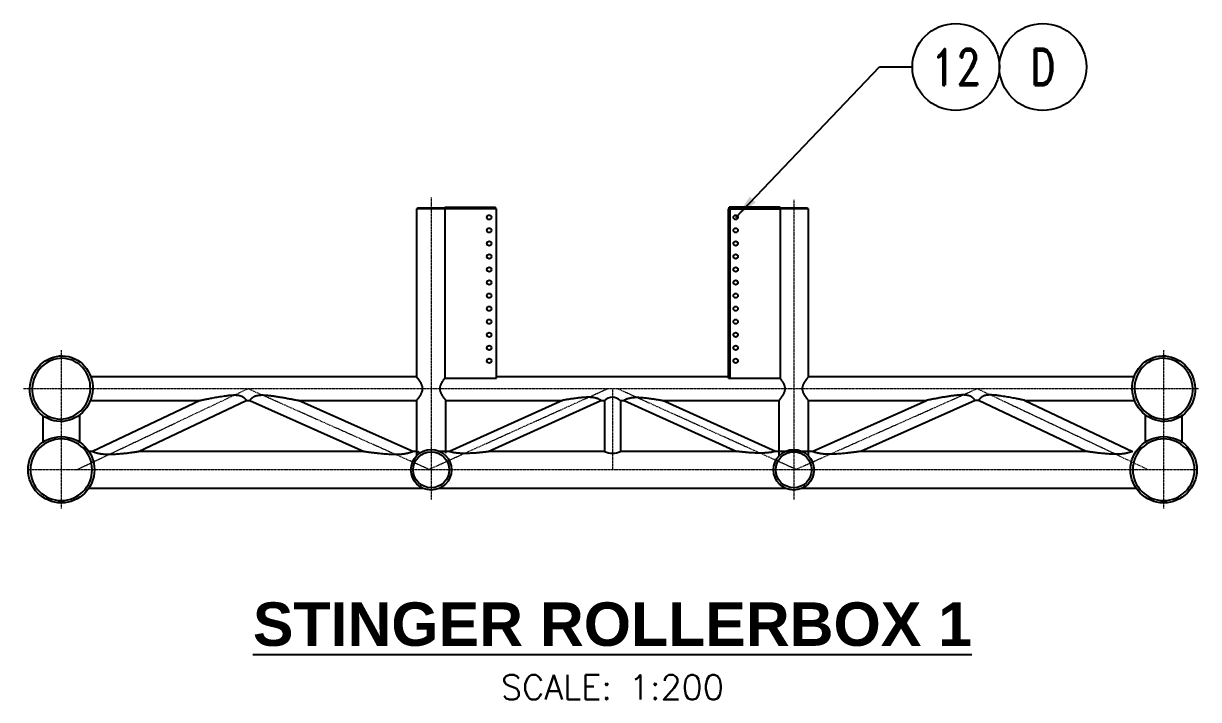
# Model space of a CAD drawing. Header units: millimetres. Extents: x 1177 to 110351, y -48371 to 8578.
# Drawn here: x 1177 to 17384, y -3170 to 6158 of the extents above; entities that cross this region are included whole.
import ezdxf
from ezdxf.enums import TextEntityAlignment as Align

# ---------------------------------------------------------------- set-up
doc = ezdxf.new("R2010")
doc.units = ezdxf.units.MM
doc.linetypes.add('CENTER', pattern=[50.8, 31.75, -6.35, 6.35, -6.35])
doc.linetypes.add('HIDDEN', pattern=[9.525, 6.35, -3.175])
doc.layers.add('CENTRELINES', color=1, linetype='CENTER', lineweight=5)
for name, color, linetype in [('DIM', 1, 'Continuous'), ('PH-20C6', 7, 'HIDDEN'), ('PH-60E', 7, 'Continuous'), ('PV-29F3', 7, 'Continuous'), ('PV-60E', 7, 'Continuous'), ('TEXT25', 3, 'Continuous')]:
    doc.layers.add(name, color=color, linetype=linetype)
doc.styles.add('ARIALBOLD', font='arialbd.ttf')
doc.styles.add('ROMAND', font='romand.shx', dxfattribs={"width": 0.8})
doc.styles.add('ROMANS', font='simplex.shx', dxfattribs={"width": 0.8})
doc.dimstyles.new('200', dxfattribs={"dimscale": 200, "dimtxt": 1.7, "dimasz": 1.7, "dimexe": 1, "dimexo": 1, "dimgap": 1, "dimtad": 3, "dimdec": 0, "dimdsep": 46, "dimtxsty": 'ROMANS', "dimcen": 2.5, "dimclrd": 1, "dimclre": 1, "dimclrt": 2, "dimadec": 0, "dimazin": 0, "dimtfac": 1, "dimtdec": 0, "dimtmove": 0, "dimatfit": 3, "dimfxl": 2, "dimtolj": 1, "dimtzin": 0, "dimarcsym": 0})

# ---------------------------------------------------------------- blocks, each defined once
blk = doc.blocks.new('A3 - TAGG')
at = {"layer": 'TEXT25'}
blk.add_circle((0, 0), 3, dxfattribs=at)
at = {"layer": 'TEXT25', "style": 'ROMAND', "width": 0.8}
blk.add_attdef('1', text='', height=2.5, dxfattribs=at).set_placement((0, 0), align=Align.MIDDLE_CENTER)
blk = doc.blocks.new('section_1')
for p, q in [((-2297, 3600), (-2703, 3600)), ((-2703, 3600), (-2703, 1281)), ((-2312, 3610), (-2688, 3610)), ((-2688, 3610), (-2688, 3600)), ((-2312, 3600), (-2312, 3610)), ((2703, 3600), (2297, 3600)), ((2688, 3610), (2312, 3610)), ((2312, 3610), (2312, 3600)), ((2688, 3600), (2688, 3610)), ((2703, 1281), (2703, 3600)), ((-2703, 1281), (-7195, 1281)), ((1600, 1281), (-1600, 1281)), ((7195, 1281), (2703, 1281)), ((-7202, 957), (-5689, 957)), ((-5051, 957), (-5001, 957)), ((-4330, 957), (-2703, 957)), ((-2703, 957), (-2703, 192)), ((-2297, 957), (-691, 957)), ((-2297, 227), (-2297, 957)), ((-691, 957), (-2247, 254)), ((-1715, 254), (-160, 957)), ((-160, 957), (-110, 957)), ((-110, 957), (-110, 254)), ((110, 957), (160, 957)), ((110, 957), (110, 254)), ((160, 957), (1715, 254)), ((691, 957), (2297, 957)), ((2247, 254), (691, 957)), ((2297, 957), (2297, 192)), ((2703, 192), (2703, 957)), ((2703, 957), (4330, 957)), ((5051, 957), (5001, 957)), ((5689, 957), (7202, 957)), ((-7857, 747), (-7857, 380)), ((-7349, 380), (-7349, 758)), ((7349, 758), (7349, 380)), ((7857, 380), (7857, 747)), ((-7172, 254), (-7222, 254)), ((-3424, 254), (-6536, 254)), ((-2703, 254), (-2753, 254)), ((-2247, 254), (-2383, 254)), ((-110, 254), (-1715, 254)), ((1715, 254), (110, 254)), ((2753, 254), (2247, 254)), ((6536, 254), (3424, 254)), ((-7222, -254), (-2617, -254)), ((-2383, -254), (2383, -254)), ((2617, -254), (7222, -254))]:
    blk.add_line(p, q)
at = {"extrusion": (0, 1, 0)}
for p, q in [((-2311, 3625), (-2311, 1263)), ((-2311, 3625), (-1612, 3625)), ((-1600, 3600), (-2311, 3600)), ((-1612, 3600), (-1612, 3625)), ((-1600, 1263), (-1600, 3600)), ((1600, 1263), (1600, 3600)), ((1600, 3600), (2311, 3600)), ((2311, 3625), (1612, 3625)), ((1612, 3600), (1612, 3625)), ((2311, 3625), (2311, 1263)), ((-2311, 1263), (-1600, 1263)), ((1600, 1263), (2311, 1263))]:
    blk.add_line(p, q, dxfattribs=at)
at = {"extrusion": (2.1389e-15, 0, -1)}
for p, q in [((-5689, 957), (-7174, 254)), ((-6536, 254), (-5051, 957)), ((-5001, 957), (-3424, 254)), ((-2753, 254), (-4330, 957))]:
    blk.add_line(p, q, dxfattribs=at)
at = {"extrusion": (-2.1389e-15, 0, -1)}
for p, q in [((2753, 254), (4330, 957)), ((5001, 957), (3424, 254)), ((6536, 254), (5051, 957)), ((5689, 957), (7174, 254))]:
    blk.add_line(p, q, dxfattribs=at)
for centre in [(-1700, 3483), (1700, 3483), (-1700, 3303), (1700, 3303), (-1700, 3123), (1700, 3123), (-1700, 2943), (1700, 2943), (-1700, 2763), (1700, 2763), (-1700, 2583), (1700, 2583), (-1700, 2403), (1700, 2403), (-1700, 2223), (1700, 2223), (-1700, 2043), (1700, 2043), (-1700, 1863), (1700, 1863), (-1700, 1683), (1700, 1683), (-1700, 1503), (1700, 1503)]:
    blk.add_circle(centre, 31)
at = {"ltscale": 0.5}
for centre, radius in [((-2500, 0), 280), ((-2500, 0), 248), ((2500, 0), 280), ((2500, 0), 248)]:
    blk.add_circle(centre, radius, dxfattribs=at)
for centre, radius, start, end in [((0, 838), 162, 47.4337, 132.5663), ((-2500, 0), 305, 123.6139, 131.7767), ((0, 483), 254, 244.45, 295.55)]:
    blk.add_arc(centre, radius, start, end)
for centre, major_axis, ratio, start_param, end_param in [((-7603, 1119), (104, 442), 0.952618, -3.141592653589812, 3.141592653589774), ((-7603, 1119), (96, 409), 0.952618, 3.141593, 9.424778), ((7603, 1119), (-104, 442), 0.952618, -3.1415926535897905, 3.141592653589796), ((7603, 1119), (-96, 409), 0.952618, 3.141593, 9.424778), ((-7603, 0), (458, 0), 0.997354, -3.141592653589793, 3.141592653589793), ((-7603, 0), (426, 0), 0.997354, 3.141593, 9.424778), ((7603, 0), (-458, 0), 0.997354, -3.141592653589793, 3.141592653589793), ((7603, 0), (-426, 0), 0.997354, 3.141593, 9.424778)]:
    blk.add_ellipse(centre, major_axis=major_axis, ratio=ratio, start_param=start_param, end_param=end_param)
for points, knots in [([(-5689, 957), (-5689, 957), (-5689, 957), (-5688, 957), (-5688, 957), (-5686, 958), (-5686, 958), (-5684, 958), (-5683, 958), (-5679, 959), (-5677, 960), (-5671, 961), (-5668, 961), (-5663, 963), (-5660, 963), (-5655, 964), (-5653, 965), (-5648, 966), (-5645, 966), (-5640, 967), (-5637, 968), (-5629, 969), (-5623, 971), (-5612, 973), (-5606, 974), (-5594, 976), (-5588, 978), (-5576, 980), (-5570, 981), (-5551, 985), (-5539, 987), (-5516, 991), (-5504, 994), (-5478, 998), (-5465, 1001), (-5439, 1005), (-5426, 1008), (-5399, 1012), (-5385, 1014), (-5358, 1019), (-5344, 1021), (-5324, 1023), (-5317, 1024), (-5304, 1026), (-5297, 1027), (-5284, 1028), (-5277, 1029), (-5264, 1030), (-5257, 1030), (-5244, 1031), (-5237, 1031), (-5225, 1032), (-5218, 1032), (-5208, 1032), (-5204, 1032), (-5195, 1032), (-5191, 1032), (-5182, 1031), (-5178, 1031), (-5169, 1030), (-5164, 1029), (-5156, 1028), (-5152, 1027), (-5143, 1025), (-5139, 1024), (-5131, 1022), (-5127, 1020), (-5120, 1017), (-5116, 1016), (-5111, 1013), (-5109, 1012), (-5105, 1010), (-5103, 1009), (-5100, 1007), (-5098, 1006), (-5094, 1004), (-5093, 1002), (-5090, 1000), (-5088, 999), (-5085, 996), (-5084, 995), (-5081, 993), (-5079, 992), (-5077, 989), (-5076, 988), (-5073, 985), (-5071, 983), (-5067, 979), (-5065, 977), (-5062, 973), (-5061, 971), (-5059, 968), (-5057, 967), (-5056, 964), (-5055, 963), (-5053, 961), (-5053, 960), (-5052, 959), (-5051, 958), (-5051, 957), (-5051, 957), (-5051, 957)], [494.986175, 494.986175, 494.986175, 494.986175, 500.830793, 500.830793, 506.675411, 506.675411, 512.520029, 512.520029, 518.364647, 518.364647, 530.053884, 530.053884, 541.74312, 541.74312, 550.741998, 550.741998, 559.740877, 559.740877, 568.739756, 568.739756, 577.738635, 577.738635, 595.736392, 595.736392, 613.73415, 613.73415, 631.731907, 631.731907, 649.729665, 649.729665, 685.72518, 685.72518, 723.756076, 723.756076, 761.786972, 761.786972, 799.817869, 799.817869, 837.848765, 837.848765, 875.879661, 875.879661, 894.895109, 894.895109, 913.910557, 913.910557, 932.926005, 932.926005, 951.941454, 951.941454, 970.956902, 970.956902, 989.97235, 989.97235, 1002.249735, 1002.249735, 1014.527121, 1014.527121, 1026.804506, 1026.804506, 1039.081892, 1039.081892, 1051.359277, 1051.359277, 1063.636663, 1063.636663, 1075.914048, 1075.914048, 1088.191434, 1088.191434, 1094.791383, 1094.791383, 1101.391333, 1101.391333, 1107.991283, 1107.991283, 1114.591233, 1114.591233, 1121.191183, 1121.191183, 1127.791132, 1127.791132, 1134.391082, 1134.391082, 1140.991032, 1140.991032, 1153.441477, 1153.441477, 1165.891921, 1165.891921, 1178.342365, 1178.342365, 1190.79281, 1190.79281, 1203.243254, 1203.243254, 1215.693699, 1215.693699, 1228.144143, 1228.144143, 1240.594588, 1240.594588, 1240.594588, 1240.594588]), ([(-5001, 957), (-5001, 957), (-5001, 957), (-5000, 958), (-5000, 958), (-4999, 960), (-4999, 961), (-4997, 963), (-4996, 964), (-4994, 966), (-4993, 968), (-4991, 971), (-4989, 973), (-4986, 977), (-4985, 978), (-4981, 982), (-4979, 984), (-4975, 988), (-4974, 990), (-4970, 993), (-4968, 995), (-4963, 998), (-4961, 1000), (-4957, 1003), (-4954, 1005), (-4949, 1008), (-4946, 1010), (-4941, 1013), (-4938, 1014), (-4932, 1017), (-4929, 1018), (-4923, 1020), (-4920, 1021), (-4913, 1023), (-4910, 1024), (-4903, 1026), (-4900, 1026), (-4889, 1028), (-4882, 1029), (-4868, 1031), (-4861, 1031), (-4847, 1032), (-4840, 1032), (-4825, 1032), (-4817, 1032), (-4800, 1031), (-4791, 1031), (-4774, 1029), (-4765, 1029), (-4748, 1027), (-4739, 1026), (-4722, 1024), (-4713, 1023), (-4695, 1021), (-4686, 1019), (-4669, 1017), (-4660, 1016), (-4642, 1013), (-4633, 1012), (-4615, 1009), (-4606, 1007), (-4589, 1005), (-4580, 1003), (-4563, 1000), (-4554, 999), (-4536, 996), (-4528, 994), (-4511, 991), (-4502, 990), (-4486, 986), (-4477, 985), (-4461, 982), (-4453, 980), (-4437, 978), (-4429, 976), (-4415, 973), (-4408, 972), (-4394, 969), (-4387, 968), (-4377, 966), (-4374, 966), (-4368, 964), (-4364, 964), (-4358, 963), (-4355, 962), (-4350, 961), (-4347, 960), (-4343, 960), (-4341, 959), (-4338, 959), (-4337, 959), (-4336, 958), (-4335, 958), (-4334, 958), (-4333, 958), (-4332, 958), (-4332, 957), (-4331, 957), (-4331, 957), (-4330, 957), (-4330, 957), (-4330, 957)], [261.463422, 261.463422, 261.463422, 261.463422, 273.81011, 273.81011, 286.156797, 286.156797, 298.503485, 298.503485, 310.850172, 310.850172, 323.19686, 323.19686, 335.543547, 335.543547, 347.890234, 347.890234, 360.236922, 360.236922, 370.405042, 370.405042, 380.573162, 380.573162, 390.741282, 390.741282, 400.909403, 400.909403, 411.077523, 411.077523, 421.245643, 421.245643, 431.413763, 431.413763, 441.581883, 441.581883, 451.750003, 451.750003, 461.918124, 461.918124, 482.254364, 482.254364, 502.590604, 502.590604, 522.926844, 522.926844, 547.949786, 547.949786, 572.972728, 572.972728, 597.99567, 597.99567, 623.018612, 623.018612, 648.041554, 648.041554, 673.064496, 673.064496, 698.087438, 698.087438, 723.11038, 723.11038, 748.133322, 748.133322, 773.156264, 773.156264, 798.179206, 798.179206, 823.202148, 823.202148, 848.22509, 848.22509, 873.248032, 873.248032, 898.270974, 898.270974, 923.293916, 923.293916, 944.589174, 944.589174, 965.884432, 965.884432, 976.532061, 976.532061, 987.17969, 987.17969, 997.827319, 997.827319, 1008.474947, 1008.474947, 1016.71923, 1016.71923, 1020.841371, 1020.841371, 1024.963512, 1024.963512, 1029.085653, 1029.085653, 1033.207794, 1033.207794, 1037.329935, 1037.329935, 1041.452076, 1041.452076, 1041.452076, 1041.452076]), ([(5001, 957), (5001, 957), (5001, 957), (5000, 958), (5000, 958), (4999, 960), (4999, 961), (4997, 963), (4996, 964), (4994, 966), (4993, 968), (4991, 971), (4989, 973), (4986, 977), (4985, 978), (4981, 982), (4979, 984), (4975, 988), (4974, 990), (4970, 993), (4968, 995), (4963, 998), (4961, 1000), (4957, 1003), (4954, 1005), (4949, 1008), (4946, 1010), (4941, 1013), (4938, 1014), (4932, 1017), (4929, 1018), (4923, 1020), (4920, 1021), (4913, 1023), (4910, 1024), (4903, 1026), (4900, 1026), (4889, 1028), (4882, 1029), (4868, 1031), (4861, 1031), (4847, 1032), (4840, 1032), (4825, 1032), (4817, 1032), (4800, 1031), (4791, 1031), (4774, 1029), (4765, 1029), (4748, 1027), (4739, 1026), (4722, 1024), (4713, 1023), (4695, 1021), (4686, 1019), (4669, 1017), (4660, 1016), (4642, 1013), (4633, 1012), (4615, 1009), (4606, 1007), (4589, 1005), (4580, 1003), (4563, 1000), (4554, 999), (4536, 996), (4528, 994), (4511, 991), (4502, 990), (4486, 986), (4477, 985), (4461, 982), (4453, 980), (4437, 978), (4429, 976), (4415, 973), (4408, 972), (4394, 969), (4387, 968), (4377, 966), (4374, 966), (4368, 964), (4364, 964), (4358, 963), (4355, 962), (4350, 961), (4347, 960), (4343, 960), (4341, 959), (4338, 959), (4337, 959), (4336, 958), (4335, 958), (4334, 958), (4333, 958), (4332, 958), (4332, 957), (4331, 957), (4331, 957), (4330, 957), (4330, 957), (4330, 957)], [261.463422, 261.463422, 261.463422, 261.463422, 273.81011, 273.81011, 286.156797, 286.156797, 298.503485, 298.503485, 310.850172, 310.850172, 323.19686, 323.19686, 335.543547, 335.543547, 347.890234, 347.890234, 360.236922, 360.236922, 370.405042, 370.405042, 380.573162, 380.573162, 390.741282, 390.741282, 400.909403, 400.909403, 411.077523, 411.077523, 421.245643, 421.245643, 431.413763, 431.413763, 441.581883, 441.581883, 451.750003, 451.750003, 461.918124, 461.918124, 482.254364, 482.254364, 502.590604, 502.590604, 522.926844, 522.926844, 547.949786, 547.949786, 572.972728, 572.972728, 597.99567, 597.99567, 623.018612, 623.018612, 648.041554, 648.041554, 673.064496, 673.064496, 698.087438, 698.087438, 723.11038, 723.11038, 748.133322, 748.133322, 773.156264, 773.156264, 798.179206, 798.179206, 823.202148, 823.202148, 848.22509, 848.22509, 873.248032, 873.248032, 898.270974, 898.270974, 923.293916, 923.293916, 944.589174, 944.589174, 965.884432, 965.884432, 976.532061, 976.532061, 987.17969, 987.17969, 997.827319, 997.827319, 1008.474947, 1008.474947, 1016.71923, 1016.71923, 1020.841371, 1020.841371, 1024.963512, 1024.963512, 1029.085653, 1029.085653, 1033.207794, 1033.207794, 1037.329935, 1037.329935, 1041.452076, 1041.452076, 1041.452076, 1041.452076]), ([(5689, 957), (5689, 957), (5689, 957), (5688, 957), (5688, 957), (5686, 958), (5686, 958), (5684, 958), (5683, 958), (5679, 959), (5677, 960), (5671, 961), (5668, 961), (5663, 963), (5660, 963), (5655, 964), (5653, 965), (5648, 966), (5645, 966), (5640, 967), (5637, 968), (5629, 969), (5623, 971), (5612, 973), (5606, 974), (5594, 976), (5588, 978), (5576, 980), (5570, 981), (5551, 985), (5539, 987), (5516, 991), (5504, 994), (5478, 998), (5465, 1001), (5439, 1005), (5426, 1008), (5399, 1012), (5385, 1014), (5358, 1019), (5344, 1021), (5324, 1023), (5317, 1024), (5304, 1026), (5297, 1027), (5284, 1028), (5277, 1029), (5264, 1030), (5257, 1030), (5244, 1031), (5237, 1031), (5225, 1032), (5218, 1032), (5208, 1032), (5204, 1032), (5195, 1032), (5191, 1032), (5182, 1031), (5178, 1031), (5169, 1030), (5164, 1029), (5156, 1028), (5152, 1027), (5143, 1025), (5139, 1024), (5131, 1022), (5127, 1020), (5120, 1017), (5116, 1016), (5111, 1013), (5109, 1012), (5105, 1010), (5103, 1009), (5100, 1007), (5098, 1006), (5094, 1004), (5093, 1002), (5090, 1000), (5088, 999), (5085, 996), (5084, 995), (5081, 993), (5079, 992), (5077, 989), (5076, 988), (5073, 985), (5071, 983), (5067, 979), (5065, 977), (5062, 973), (5061, 971), (5059, 968), (5057, 967), (5056, 964), (5055, 963), (5053, 961), (5053, 960), (5052, 959), (5051, 958), (5051, 957), (5051, 957), (5051, 957)], [494.986175, 494.986175, 494.986175, 494.986175, 500.830793, 500.830793, 506.675411, 506.675411, 512.520029, 512.520029, 518.364647, 518.364647, 530.053884, 530.053884, 541.74312, 541.74312, 550.741998, 550.741998, 559.740877, 559.740877, 568.739756, 568.739756, 577.738635, 577.738635, 595.736392, 595.736392, 613.73415, 613.73415, 631.731907, 631.731907, 649.729665, 649.729665, 685.72518, 685.72518, 723.756076, 723.756076, 761.786972, 761.786972, 799.817869, 799.817869, 837.848765, 837.848765, 875.879661, 875.879661, 894.895109, 894.895109, 913.910557, 913.910557, 932.926005, 932.926005, 951.941454, 951.941454, 970.956902, 970.956902, 989.97235, 989.97235, 1002.249735, 1002.249735, 1014.527121, 1014.527121, 1026.804506, 1026.804506, 1039.081892, 1039.081892, 1051.359277, 1051.359277, 1063.636663, 1063.636663, 1075.914048, 1075.914048, 1088.191434, 1088.191434, 1094.791383, 1094.791383, 1101.391333, 1101.391333, 1107.991283, 1107.991283, 1114.591233, 1114.591233, 1121.191183, 1121.191183, 1127.791132, 1127.791132, 1134.391082, 1134.391082, 1140.991032, 1140.991032, 1153.441477, 1153.441477, 1165.891921, 1165.891921, 1178.342365, 1178.342365, 1190.79281, 1190.79281, 1203.243254, 1203.243254, 1215.693699, 1215.693699, 1228.144143, 1228.144143, 1240.594588, 1240.594588, 1240.594588, 1240.594588])]:
    blk.add_open_spline(points, degree=3, knots=knots)
at = {"layer": 'CENTRELINES', "color": 1, "linetype": 'CENTER', "ltscale": 0.4}
for p, q in [((-2500, 3755), (-2500, -410)), ((2500, 3727), (2500, -410)), ((-7603, 1650), (-7603, -533)), ((7603, 1650), (7603, -533)), ((8084, 1119), (-8124, 1119)), ((-7391, 0), (-5028, 1119)), ((-2519, 0), (-5029, 1119)), ((-2543, 0), (-67, 1119)), ((0, 1119), (0, 0)), ((2543, 0), (67, 1119)), ((2519, 0), (5029, 1119)), ((7391, 0), (5028, 1119)), ((8061, 0), (-8061, 0))]:
    blk.add_line(p, q, dxfattribs=at)
at = {"layer": 'PH-20C6', "extrusion": (0, 1, 0)}
blk.add_line((1625, 1263), (1625, 3600), dxfattribs=at)
at = {"layer": 'PH-60E'}
for points in [[(-7174, 254), (-7174, 254), (-7173, 254), (-7173, 254), (-7172, 253), (-7170, 252), (-7169, 252), (-7166, 251), (-7165, 250), (-7161, 249), (-7159, 248), (-7155, 246), (-7153, 245), (-7149, 244), (-7147, 243), (-7145, 243)], [(7174, 254), (7174, 254), (7173, 254), (7173, 254), (7172, 253), (7170, 252), (7169, 252), (7166, 251), (7165, 250), (7161, 249), (7159, 248), (7155, 246), (7153, 245), (7149, 244), (7147, 243), (7145, 243)]]:
    blk.add_open_spline(points, degree=3, knots=[296.453329, 296.453329, 296.453329, 296.453329, 308.419442, 308.419442, 320.385556, 320.385556, 332.351669, 332.351669, 344.317782, 344.317782, 356.283895, 356.283895, 368.250008, 368.250008, 375.827628, 375.827628, 375.827628, 375.827628], dxfattribs=at)
at = {"layer": 'PV-29F3'}
for points, knots in [([(-2703, 1281), (-2703, 1281), (-2703, 1281), (-2702, 1280), (-2701, 1279), (-2700, 1277), (-2699, 1275), (-2696, 1272), (-2695, 1270), (-2691, 1266), (-2690, 1264), (-2686, 1259), (-2684, 1256), (-2679, 1250), (-2677, 1247), (-2673, 1240), (-2670, 1237), (-2665, 1230), (-2663, 1226), (-2658, 1219), (-2655, 1214), (-2650, 1206), (-2648, 1201), (-2643, 1192), (-2640, 1187), (-2636, 1178), (-2634, 1173), (-2630, 1162), (-2628, 1157), (-2626, 1149), (-2626, 1146), (-2625, 1141), (-2624, 1138), (-2623, 1133), (-2623, 1130), (-2623, 1125), (-2623, 1122), (-2623, 1119)], [784.011677, 784.011677, 784.011677, 784.011677, 800.093387, 800.093387, 816.175098, 816.175098, 832.256808, 832.256808, 848.338519, 848.338519, 864.42023, 864.42023, 880.50194, 880.50194, 896.583651, 896.583651, 912.665361, 912.665361, 929.250804, 929.250804, 945.836247, 945.836247, 962.421689, 962.421689, 979.007132, 979.007132, 995.592574, 995.592574, 1012.178017, 1012.178017, 1020.470738, 1020.470738, 1028.76346, 1028.76346, 1037.056181, 1037.056181, 1045.348902, 1045.348902, 1045.348902, 1045.348902]), ([(-2377, 1119), (-2377, 1122), (-2377, 1125), (-2377, 1130), (-2377, 1133), (-2376, 1138), (-2375, 1141), (-2374, 1146), (-2374, 1149), (-2372, 1157), (-2370, 1162), (-2366, 1173), (-2364, 1178), (-2360, 1187), (-2357, 1192), (-2352, 1201), (-2350, 1206), (-2345, 1214), (-2342, 1219), (-2337, 1226), (-2335, 1230), (-2330, 1237), (-2327, 1240), (-2323, 1247), (-2321, 1250), (-2316, 1256), (-2314, 1259), (-2312, 1262), (-2312, 1262), (-2311, 1263)], [0, 0, 0, 0, 8.292721, 8.292721, 16.585443, 16.585443, 24.878164, 24.878164, 33.170885, 33.170885, 49.756328, 49.756328, 66.34177, 66.34177, 82.927213, 82.927213, 99.512656, 99.512656, 116.098098, 116.098098, 132.683541, 132.683541, 148.765251, 148.765251, 164.846962, 164.846962, 180.928673, 180.928673, 184.274323, 184.274323, 184.274323, 184.274323]), ([(2311, 1263), (2312, 1262), (2312, 1262), (2314, 1259), (2316, 1256), (2321, 1250), (2323, 1247), (2327, 1240), (2330, 1237), (2335, 1230), (2337, 1226), (2342, 1219), (2345, 1214), (2350, 1206), (2352, 1201), (2357, 1192), (2360, 1187), (2364, 1178), (2366, 1173), (2370, 1162), (2372, 1157), (2374, 1149), (2374, 1146), (2375, 1141), (2376, 1138), (2377, 1133), (2377, 1130), (2377, 1125), (2377, 1122), (2377, 1116), (2377, 1114), (2377, 1108), (2377, 1105), (2376, 1100), (2375, 1097), (2374, 1092), (2374, 1089), (2372, 1081), (2370, 1076), (2366, 1066), (2364, 1061), (2360, 1051), (2357, 1046), (2352, 1037), (2350, 1032), (2345, 1024), (2342, 1020), (2337, 1012), (2335, 1008), (2330, 1001), (2327, 998), (2323, 991), (2321, 988), (2316, 982), (2314, 980), (2310, 975), (2309, 972), (2305, 968), (2304, 966), (2301, 963), (2300, 962), (2299, 959), (2298, 959), (2297, 957), (2297, 957), (2297, 957)], [338.400151, 338.400151, 338.400151, 338.400151, 341.745779, 341.745779, 357.827489, 357.827489, 373.9092, 373.9092, 389.99091, 389.99091, 406.576353, 406.576353, 423.161796, 423.161796, 439.747238, 439.747238, 456.332681, 456.332681, 472.918123, 472.918123, 489.503566, 489.503566, 497.796287, 497.796287, 506.089008, 506.089008, 514.38173, 514.38173, 522.674451, 522.674451, 530.967172, 530.967172, 539.259894, 539.259894, 547.552615, 547.552615, 555.845336, 555.845336, 572.430779, 572.430779, 589.016221, 589.016221, 605.601664, 605.601664, 622.187107, 622.187107, 638.772549, 638.772549, 655.357992, 655.357992, 671.439702, 671.439702, 687.521413, 687.521413, 703.603124, 703.603124, 719.684834, 719.684834, 735.766545, 735.766545, 751.848255, 751.848255, 767.929966, 767.929966, 784.011677, 784.011677, 784.011677, 784.011677]), ([(2623, 1119), (2623, 1122), (2623, 1125), (2623, 1130), (2623, 1133), (2624, 1138), (2625, 1141), (2626, 1146), (2626, 1149), (2628, 1157), (2630, 1162), (2634, 1173), (2636, 1178), (2640, 1187), (2643, 1192), (2648, 1201), (2650, 1206), (2655, 1214), (2658, 1219), (2663, 1226), (2665, 1230), (2670, 1237), (2673, 1240), (2677, 1247), (2679, 1250), (2684, 1256), (2686, 1259), (2690, 1264), (2691, 1266), (2695, 1270), (2696, 1272), (2699, 1275), (2700, 1277), (2701, 1279), (2702, 1280), (2703, 1281), (2703, 1281), (2703, 1281)], [522.674451, 522.674451, 522.674451, 522.674451, 530.967172, 530.967172, 539.259894, 539.259894, 547.552615, 547.552615, 555.845336, 555.845336, 572.430779, 572.430779, 589.016221, 589.016221, 605.601664, 605.601664, 622.187107, 622.187107, 638.772549, 638.772549, 655.357992, 655.357992, 671.439702, 671.439702, 687.521413, 687.521413, 703.603124, 703.603124, 719.684834, 719.684834, 735.766545, 735.766545, 751.848255, 751.848255, 767.929966, 767.929966, 784.011677, 784.011677, 784.011677, 784.011677]), ([(-2623, 1119), (-2623, 1116), (-2623, 1114), (-2623, 1108), (-2623, 1105), (-2624, 1100), (-2625, 1097), (-2626, 1092), (-2626, 1089), (-2628, 1081), (-2630, 1076), (-2634, 1066), (-2636, 1061), (-2640, 1051), (-2643, 1046), (-2648, 1037), (-2650, 1032), (-2655, 1024), (-2658, 1020), (-2663, 1012), (-2665, 1008), (-2670, 1001), (-2673, 998), (-2677, 991), (-2679, 988), (-2684, 982), (-2686, 980), (-2690, 975), (-2691, 972), (-2695, 968), (-2696, 966), (-2699, 963), (-2700, 962), (-2701, 959), (-2702, 959), (-2703, 957), (-2703, 957), (-2703, 957)], [0, 0, 0, 0, 8.292721, 8.292721, 16.585443, 16.585443, 24.878164, 24.878164, 33.170885, 33.170885, 49.756328, 49.756328, 66.34177, 66.34177, 82.927213, 82.927213, 99.512656, 99.512656, 116.098098, 116.098098, 132.683541, 132.683541, 148.765251, 148.765251, 164.846962, 164.846962, 180.928673, 180.928673, 197.010383, 197.010383, 213.092094, 213.092094, 229.173804, 229.173804, 245.255515, 245.255515, 261.337226, 261.337226, 261.337226, 261.337226]), ([(-2297, 957), (-2297, 957), (-2297, 957), (-2298, 959), (-2299, 959), (-2300, 962), (-2301, 963), (-2304, 966), (-2305, 968), (-2309, 972), (-2310, 975), (-2314, 980), (-2316, 982), (-2321, 988), (-2323, 991), (-2327, 998), (-2330, 1001), (-2335, 1008), (-2337, 1012), (-2342, 1020), (-2345, 1024), (-2350, 1032), (-2352, 1037), (-2357, 1046), (-2360, 1051), (-2364, 1061), (-2366, 1066), (-2370, 1076), (-2372, 1081), (-2374, 1089), (-2374, 1092), (-2375, 1097), (-2376, 1100), (-2377, 1105), (-2377, 1108), (-2377, 1114), (-2377, 1116), (-2377, 1119)], [784.011677, 784.011677, 784.011677, 784.011677, 800.093387, 800.093387, 816.175098, 816.175098, 832.256808, 832.256808, 848.338519, 848.338519, 864.42023, 864.42023, 880.50194, 880.50194, 896.583651, 896.583651, 912.665361, 912.665361, 929.250804, 929.250804, 945.836247, 945.836247, 962.421689, 962.421689, 979.007132, 979.007132, 995.592574, 995.592574, 1012.178017, 1012.178017, 1020.470738, 1020.470738, 1028.76346, 1028.76346, 1037.056181, 1037.056181, 1045.348902, 1045.348902, 1045.348902, 1045.348902]), ([(-160, 957), (-160, 957), (-160, 957), (-160, 958), (-161, 958), (-162, 959), (-162, 959), (-164, 960), (-165, 961), (-167, 963), (-169, 963), (-172, 965), (-173, 966), (-177, 968), (-178, 969), (-182, 971), (-184, 972), (-188, 974), (-191, 975), (-195, 978), (-198, 979), (-203, 981), (-205, 982), (-210, 983), (-213, 984), (-219, 986), (-221, 987), (-227, 989), (-230, 989), (-239, 992), (-246, 993), (-258, 995), (-265, 996), (-278, 998), (-285, 998), (-298, 999), (-305, 999), (-318, 1000), (-325, 1000), (-341, 1000), (-350, 1000), (-370, 999), (-380, 998), (-400, 997), (-411, 996), (-431, 994), (-441, 993), (-462, 991), (-472, 990), (-493, 988), (-503, 986), (-523, 984), (-532, 982), (-551, 980), (-561, 978), (-579, 976), (-587, 974), (-601, 972), (-606, 971), (-615, 970), (-619, 969), (-628, 968), (-633, 967), (-641, 966), (-646, 965), (-654, 964), (-658, 963), (-664, 962), (-666, 962), (-669, 961), (-671, 961), (-675, 960), (-677, 960), (-682, 959), (-684, 958), (-687, 958), (-687, 958), (-689, 958), (-689, 958), (-690, 957), (-691, 957), (-691, 957), (-691, 957), (-691, 957)], [229.381903, 229.381903, 229.381903, 229.381903, 238.951576, 238.951576, 248.52125, 248.52125, 258.090923, 258.090923, 267.660596, 267.660596, 277.230269, 277.230269, 286.799942, 286.799942, 296.369615, 296.369615, 305.939288, 305.939288, 315.490821, 315.490821, 325.042353, 325.042353, 334.593885, 334.593885, 344.145418, 344.145418, 353.69695, 353.69695, 363.248483, 363.248483, 382.351547, 382.351547, 401.454612, 401.454612, 420.557677, 420.557677, 439.660742, 439.660742, 458.763807, 458.763807, 487.344934, 487.344934, 515.926062, 515.926062, 544.50719, 544.50719, 573.088317, 573.088317, 601.669445, 601.669445, 630.250573, 630.250573, 658.831701, 658.831701, 687.412828, 687.412828, 714.518943, 714.518943, 728.072, 728.072, 741.625057, 741.625057, 755.178114, 755.178114, 768.731172, 768.731172, 782.284229, 782.284229, 789.060757, 789.060757, 795.837286, 795.837286, 805.186831, 805.186831, 814.536377, 814.536377, 819.21115, 819.21115, 823.885922, 823.885922, 828.560695, 828.560695, 833.235468, 833.235468, 833.235468, 833.235468]), ([(160, 957), (160, 957), (160, 957), (160, 958), (161, 958), (162, 959), (162, 959), (164, 960), (165, 961), (167, 963), (169, 963), (172, 965), (173, 966), (177, 968), (178, 969), (182, 971), (184, 972), (188, 974), (191, 975), (195, 978), (198, 979), (203, 981), (205, 982), (210, 983), (213, 984), (219, 986), (221, 987), (227, 989), (230, 989), (239, 992), (246, 993), (258, 995), (265, 996), (278, 998), (285, 998), (298, 999), (305, 999), (318, 1000), (325, 1000), (341, 1000), (350, 1000), (370, 999), (380, 998), (400, 997), (411, 996), (431, 994), (441, 993), (462, 991), (472, 990), (493, 988), (503, 986), (523, 984), (532, 982), (551, 980), (561, 978), (579, 976), (587, 974), (601, 972), (606, 971), (615, 970), (619, 969), (628, 968), (633, 967), (641, 966), (646, 965), (654, 964), (658, 963), (664, 962), (666, 962), (669, 961), (671, 961), (675, 960), (677, 960), (682, 959), (684, 958), (687, 958), (687, 958), (689, 958), (689, 958), (690, 957), (691, 957), (691, 957), (691, 957), (691, 957)], [229.381903, 229.381903, 229.381903, 229.381903, 238.951576, 238.951576, 248.52125, 248.52125, 258.090923, 258.090923, 267.660596, 267.660596, 277.230269, 277.230269, 286.799942, 286.799942, 296.369615, 296.369615, 305.939288, 305.939288, 315.490821, 315.490821, 325.042353, 325.042353, 334.593885, 334.593885, 344.145418, 344.145418, 353.69695, 353.69695, 363.248483, 363.248483, 382.351547, 382.351547, 401.454612, 401.454612, 420.557677, 420.557677, 439.660742, 439.660742, 458.763807, 458.763807, 487.344934, 487.344934, 515.926062, 515.926062, 544.50719, 544.50719, 573.088317, 573.088317, 601.669445, 601.669445, 630.250573, 630.250573, 658.831701, 658.831701, 687.412828, 687.412828, 714.518943, 714.518943, 728.072, 728.072, 741.625057, 741.625057, 755.178114, 755.178114, 768.731172, 768.731172, 782.284229, 782.284229, 789.060757, 789.060757, 795.837286, 795.837286, 805.186831, 805.186831, 814.536377, 814.536377, 819.21115, 819.21115, 823.885922, 823.885922, 828.560695, 828.560695, 833.235468, 833.235468, 833.235468, 833.235468]), ([(2703, 957), (2703, 957), (2703, 957), (2702, 959), (2701, 959), (2700, 962), (2699, 963), (2696, 966), (2695, 968), (2691, 972), (2690, 975), (2686, 980), (2684, 982), (2679, 988), (2677, 991), (2673, 998), (2670, 1001), (2665, 1008), (2663, 1012), (2658, 1020), (2655, 1024), (2650, 1032), (2648, 1037), (2643, 1046), (2640, 1051), (2636, 1061), (2634, 1066), (2630, 1076), (2628, 1081), (2626, 1089), (2626, 1092), (2625, 1097), (2624, 1100), (2623, 1105), (2623, 1108), (2623, 1114), (2623, 1116), (2623, 1119)], [1306.686128, 1306.686128, 1306.686128, 1306.686128, 1322.767838, 1322.767838, 1338.849549, 1338.849549, 1354.93126, 1354.93126, 1371.01297, 1371.01297, 1387.094681, 1387.094681, 1403.176391, 1403.176391, 1419.258102, 1419.258102, 1435.339813, 1435.339813, 1451.925255, 1451.925255, 1468.510698, 1468.510698, 1485.09614, 1485.09614, 1501.681583, 1501.681583, 1518.267025, 1518.267025, 1534.852468, 1534.852468, 1543.145189, 1543.145189, 1551.437911, 1551.437911, 1559.730632, 1559.730632, 1568.023353, 1568.023353, 1568.023353, 1568.023353]), ([(-2247, 254), (-2247, 254), (-2247, 254), (-2247, 254), (-2246, 254), (-2246, 254), (-2246, 254), (-2245, 253), (-2244, 253), (-2243, 253), (-2243, 253), (-2242, 253), (-2241, 252), (-2240, 252), (-2239, 252), (-2237, 251), (-2237, 251), (-2235, 251), (-2233, 250), (-2231, 250), (-2229, 249), (-2226, 249), (-2225, 248), (-2222, 247), (-2220, 247), (-2216, 246), (-2215, 246), (-2211, 245), (-2209, 245), (-2205, 244), (-2203, 243), (-2200, 243), (-2198, 242), (-2190, 241), (-2184, 240), (-2172, 238), (-2166, 237), (-2153, 235), (-2146, 235), (-2132, 233), (-2126, 233), (-2112, 232), (-2105, 231), (-2091, 230), (-2084, 230), (-2070, 230), (-2063, 229), (-2049, 229), (-2042, 229), (-2025, 229), (-2015, 229), (-1993, 230), (-1982, 230), (-1960, 231), (-1948, 232), (-1926, 233), (-1915, 234), (-1892, 235), (-1881, 236), (-1859, 238), (-1848, 239), (-1832, 241), (-1827, 241), (-1817, 242), (-1812, 243), (-1801, 244), (-1796, 244), (-1787, 245), (-1782, 246), (-1773, 247), (-1768, 248), (-1759, 249), (-1754, 249), (-1745, 250), (-1741, 251), (-1735, 252), (-1733, 252), (-1729, 252), (-1727, 252), (-1724, 253), (-1723, 253), (-1721, 253), (-1720, 253), (-1719, 253), (-1719, 254), (-1718, 254), (-1717, 254), (-1716, 254), (-1716, 254), (-1715, 254), (-1715, 254), (-1715, 254), (-1715, 254), (-1715, 254)], [250.51708, 250.51708, 250.51708, 250.51708, 255.455765, 255.455765, 260.39445, 260.39445, 265.333135, 265.333135, 270.27182, 270.27182, 275.210505, 275.210505, 280.14919, 280.14919, 285.087875, 285.087875, 290.02656, 290.02656, 296.714522, 296.714522, 303.402484, 303.402484, 310.090446, 310.090446, 316.778409, 316.778409, 323.466371, 323.466371, 330.154333, 330.154333, 336.842295, 336.842295, 343.530257, 343.530257, 363.218245, 363.218245, 382.906233, 382.906233, 402.594221, 402.594221, 422.282209, 422.282209, 441.970197, 441.970197, 461.658185, 461.658185, 481.346173, 481.346173, 501.034161, 501.034161, 532.454693, 532.454693, 563.875225, 563.875225, 595.295756, 595.295756, 626.716288, 626.716288, 658.13682, 658.13682, 689.557352, 689.557352, 705.267618, 705.267618, 720.977884, 720.977884, 736.68815, 736.68815, 752.398416, 752.398416, 767.210262, 767.210262, 782.022109, 782.022109, 796.833956, 796.833956, 804.239879, 804.239879, 811.645802, 811.645802, 818.655307, 818.655307, 822.16006, 822.16006, 825.664813, 825.664813, 829.169565, 829.169565, 832.674318, 832.674318, 836.179071, 836.179071, 839.683823, 839.683823, 839.683823, 839.683823]), ([(2247, 254), (2247, 254), (2247, 254), (2247, 254), (2246, 254), (2246, 254), (2246, 254), (2245, 253), (2244, 253), (2243, 253), (2243, 253), (2242, 253), (2241, 252), (2240, 252), (2239, 252), (2237, 251), (2237, 251), (2235, 251), (2233, 250), (2231, 250), (2229, 249), (2226, 249), (2225, 248), (2222, 247), (2220, 247), (2216, 246), (2215, 246), (2211, 245), (2209, 245), (2205, 244), (2203, 243), (2200, 243), (2198, 242), (2190, 241), (2184, 240), (2172, 238), (2166, 237), (2153, 235), (2146, 235), (2132, 233), (2126, 233), (2112, 232), (2105, 231), (2091, 230), (2084, 230), (2070, 230), (2063, 229), (2049, 229), (2042, 229), (2025, 229), (2015, 229), (1993, 230), (1982, 230), (1960, 231), (1948, 232), (1926, 233), (1915, 234), (1892, 235), (1881, 236), (1859, 238), (1848, 239), (1832, 241), (1827, 241), (1817, 242), (1812, 243), (1801, 244), (1796, 244), (1787, 245), (1782, 246), (1773, 247), (1768, 248), (1759, 249), (1754, 249), (1745, 250), (1741, 251), (1735, 252), (1733, 252), (1729, 252), (1727, 252), (1724, 253), (1723, 253), (1721, 253), (1720, 253), (1719, 253), (1719, 254), (1718, 254), (1717, 254), (1716, 254), (1716, 254), (1715, 254), (1715, 254), (1715, 254), (1715, 254), (1715, 254)], [250.51708, 250.51708, 250.51708, 250.51708, 255.455765, 255.455765, 260.39445, 260.39445, 265.333135, 265.333135, 270.27182, 270.27182, 275.210505, 275.210505, 280.14919, 280.14919, 285.087875, 285.087875, 290.02656, 290.02656, 296.714522, 296.714522, 303.402484, 303.402484, 310.090446, 310.090446, 316.778409, 316.778409, 323.466371, 323.466371, 330.154333, 330.154333, 336.842295, 336.842295, 343.530257, 343.530257, 363.218245, 363.218245, 382.906233, 382.906233, 402.594221, 402.594221, 422.282209, 422.282209, 441.970197, 441.970197, 461.658185, 461.658185, 481.346173, 481.346173, 501.034161, 501.034161, 532.454693, 532.454693, 563.875225, 563.875225, 595.295756, 595.295756, 626.716288, 626.716288, 658.13682, 658.13682, 689.557352, 689.557352, 705.267618, 705.267618, 720.977884, 720.977884, 736.68815, 736.68815, 752.398416, 752.398416, 767.210262, 767.210262, 782.022109, 782.022109, 796.833956, 796.833956, 804.239879, 804.239879, 811.645802, 811.645802, 818.655307, 818.655307, 822.16006, 822.16006, 825.664813, 825.664813, 829.169565, 829.169565, 832.674318, 832.674318, 836.179071, 836.179071, 839.683823, 839.683823, 839.683823, 839.683823])]:
    blk.add_open_spline(points, degree=3, knots=knots, dxfattribs=at)
at = {"layer": 'PV-60E'}
for points, knots in [([(-7145, 243), (-7144, 242), (-7143, 242), (-7140, 241), (-7137, 240), (-7131, 238), (-7128, 237), (-7121, 235), (-7118, 234), (-7111, 232), (-7107, 231), (-7100, 230), (-7096, 229), (-7085, 226), (-7077, 225), (-7060, 222), (-7052, 221), (-7034, 219), (-7026, 218), (-7008, 216), (-6999, 216), (-6982, 215), (-6973, 215), (-6956, 214), (-6947, 214), (-6928, 214), (-6917, 214), (-6895, 215), (-6883, 215), (-6860, 216), (-6849, 217), (-6826, 219), (-6814, 220), (-6791, 222), (-6779, 223), (-6756, 225), (-6745, 226), (-6722, 228), (-6711, 230), (-6690, 232), (-6679, 234), (-6660, 236), (-6650, 237), (-6635, 239), (-6630, 240), (-6620, 242), (-6615, 242), (-6605, 244), (-6601, 244), (-6591, 246), (-6587, 246), (-6578, 248), (-6573, 248), (-6567, 249), (-6565, 249), (-6561, 250), (-6559, 250), (-6555, 251), (-6552, 252), (-6548, 252), (-6547, 252), (-6544, 253), (-6543, 253), (-6541, 253), (-6540, 253), (-6539, 254), (-6538, 254), (-6537, 254), (-6536, 254), (-6536, 254), (-6536, 254), (-6536, 254)], [375.827628, 375.827628, 375.827628, 375.827628, 380.216121, 380.216121, 392.182234, 392.182234, 404.72751, 404.72751, 417.272787, 417.272787, 429.818063, 429.818063, 442.36334, 442.36334, 467.453893, 467.453893, 492.544446, 492.544446, 517.634999, 517.634999, 542.725553, 542.725553, 567.816106, 567.816106, 592.906659, 592.906659, 625.188485, 625.188485, 657.47031, 657.47031, 689.752136, 689.752136, 722.033962, 722.033962, 754.315788, 754.315788, 786.597613, 786.597613, 818.879439, 818.879439, 851.161265, 851.161265, 881.185663, 881.185663, 896.197861, 896.197861, 911.21006, 911.21006, 926.222259, 926.222259, 941.234458, 941.234458, 956.246656, 956.246656, 963.752756, 963.752756, 971.258855, 971.258855, 982.879297, 982.879297, 988.689517, 988.689517, 994.499738, 994.499738, 1000.309959, 1000.309959, 1006.12018, 1006.12018, 1011.9304, 1011.9304, 1017.740621, 1017.740621, 1017.740621, 1017.740621]), ([(-3424, 254), (-3424, 254), (-3424, 254), (-3423, 254), (-3423, 254), (-3422, 254), (-3422, 254), (-3421, 254), (-3420, 254), (-3419, 253), (-3418, 253), (-3417, 253), (-3416, 253), (-3414, 253), (-3412, 252), (-3408, 252), (-3405, 251), (-3401, 251), (-3398, 250), (-3393, 250), (-3390, 249), (-3384, 248), (-3381, 248), (-3373, 247), (-3366, 246), (-3354, 244), (-3348, 243), (-3336, 242), (-3330, 241), (-3316, 239), (-3310, 238), (-3296, 237), (-3289, 236), (-3276, 234), (-3269, 233), (-3254, 232), (-3247, 231), (-3233, 229), (-3226, 228), (-3204, 226), (-3189, 225), (-3159, 222), (-3145, 221), (-3115, 218), (-3100, 217), (-3071, 216), (-3056, 215), (-3027, 214), (-3013, 214), (-2991, 214), (-2983, 214), (-2967, 215), (-2958, 215), (-2942, 216), (-2933, 216), (-2916, 217), (-2908, 218), (-2891, 220), (-2883, 221), (-2867, 223), (-2859, 224), (-2844, 227), (-2836, 228), (-2822, 232), (-2815, 233), (-2805, 236), (-2801, 237), (-2793, 239), (-2790, 240), (-2783, 243), (-2780, 244), (-2774, 246), (-2771, 247), (-2766, 249), (-2764, 250), (-2760, 251), (-2758, 252), (-2756, 253), (-2755, 253), (-2754, 254), (-2753, 254), (-2753, 254)], [444.207057, 444.207057, 444.207057, 444.207057, 448.498023, 448.498023, 452.788989, 452.788989, 457.079955, 457.079955, 461.370922, 461.370922, 465.661888, 465.661888, 469.952854, 469.952854, 478.534787, 478.534787, 488.17375, 488.17375, 497.812714, 497.812714, 507.451677, 507.451677, 517.09064, 517.09064, 536.368567, 536.368567, 555.646494, 555.646494, 576.44447, 576.44447, 597.242447, 597.242447, 618.040423, 618.040423, 638.838399, 638.838399, 659.636375, 659.636375, 680.434351, 680.434351, 722.030304, 722.030304, 763.626256, 763.626256, 805.222209, 805.222209, 846.818161, 846.818161, 888.414113, 888.414113, 912.166191, 912.166191, 935.918269, 935.918269, 959.670347, 959.670347, 983.422424, 983.422424, 1007.174502, 1007.174502, 1030.92658, 1030.92658, 1054.678658, 1054.678658, 1078.430735, 1078.430735, 1092.816635, 1092.816635, 1107.202535, 1107.202535, 1121.588435, 1121.588435, 1135.974335, 1135.974335, 1150.360235, 1150.360235, 1164.746135, 1164.746135, 1179.132035, 1179.132035, 1193.517935, 1193.517935, 1193.517935, 1193.517935]), ([(3424, 254), (3424, 254), (3424, 254), (3423, 254), (3423, 254), (3422, 254), (3422, 254), (3421, 254), (3420, 254), (3419, 253), (3418, 253), (3417, 253), (3416, 253), (3414, 253), (3412, 252), (3408, 252), (3405, 251), (3401, 251), (3398, 250), (3393, 250), (3390, 249), (3384, 248), (3381, 248), (3373, 247), (3366, 246), (3354, 244), (3348, 243), (3336, 242), (3330, 241), (3316, 239), (3310, 238), (3296, 237), (3289, 236), (3276, 234), (3269, 233), (3254, 232), (3247, 231), (3233, 229), (3226, 228), (3204, 226), (3189, 225), (3159, 222), (3145, 221), (3115, 218), (3100, 217), (3071, 216), (3056, 215), (3027, 214), (3013, 214), (2991, 214), (2983, 214), (2967, 215), (2958, 215), (2942, 216), (2933, 216), (2916, 217), (2908, 218), (2891, 220), (2883, 221), (2867, 223), (2859, 224), (2844, 227), (2836, 228), (2822, 232), (2815, 233), (2805, 236), (2801, 237), (2793, 239), (2790, 240), (2783, 243), (2780, 244), (2774, 246), (2771, 247), (2766, 249), (2764, 250), (2760, 251), (2758, 252), (2756, 253), (2755, 253), (2754, 254), (2753, 254), (2753, 254)], [444.207057, 444.207057, 444.207057, 444.207057, 448.498023, 448.498023, 452.788989, 452.788989, 457.079955, 457.079955, 461.370922, 461.370922, 465.661888, 465.661888, 469.952854, 469.952854, 478.534787, 478.534787, 488.17375, 488.17375, 497.812714, 497.812714, 507.451677, 507.451677, 517.09064, 517.09064, 536.368567, 536.368567, 555.646494, 555.646494, 576.44447, 576.44447, 597.242447, 597.242447, 618.040423, 618.040423, 638.838399, 638.838399, 659.636375, 659.636375, 680.434351, 680.434351, 722.030304, 722.030304, 763.626256, 763.626256, 805.222209, 805.222209, 846.818161, 846.818161, 888.414113, 888.414113, 912.166191, 912.166191, 935.918269, 935.918269, 959.670347, 959.670347, 983.422424, 983.422424, 1007.174502, 1007.174502, 1030.92658, 1030.92658, 1054.678658, 1054.678658, 1078.430735, 1078.430735, 1092.816635, 1092.816635, 1107.202535, 1107.202535, 1121.588435, 1121.588435, 1135.974335, 1135.974335, 1150.360235, 1150.360235, 1164.746135, 1164.746135, 1179.132035, 1179.132035, 1193.517935, 1193.517935, 1193.517935, 1193.517935]), ([(7145, 243), (7144, 242), (7143, 242), (7140, 241), (7137, 240), (7131, 238), (7128, 237), (7121, 235), (7118, 234), (7111, 232), (7107, 231), (7100, 230), (7096, 229), (7085, 226), (7077, 225), (7060, 222), (7052, 221), (7034, 219), (7026, 218), (7008, 216), (6999, 216), (6982, 215), (6973, 215), (6956, 214), (6947, 214), (6928, 214), (6917, 214), (6895, 215), (6883, 215), (6860, 216), (6849, 217), (6826, 219), (6814, 220), (6791, 222), (6779, 223), (6756, 225), (6745, 226), (6722, 228), (6711, 230), (6690, 232), (6679, 234), (6660, 236), (6650, 237), (6635, 239), (6630, 240), (6620, 242), (6615, 242), (6605, 244), (6601, 244), (6591, 246), (6587, 246), (6578, 248), (6573, 248), (6567, 249), (6565, 249), (6561, 250), (6559, 250), (6555, 251), (6552, 252), (6548, 252), (6547, 252), (6544, 253), (6543, 253), (6541, 253), (6540, 253), (6539, 254), (6538, 254), (6537, 254), (6536, 254), (6536, 254), (6536, 254), (6536, 254)], [375.827628, 375.827628, 375.827628, 375.827628, 380.216121, 380.216121, 392.182234, 392.182234, 404.72751, 404.72751, 417.272787, 417.272787, 429.818063, 429.818063, 442.36334, 442.36334, 467.453893, 467.453893, 492.544446, 492.544446, 517.634999, 517.634999, 542.725553, 542.725553, 567.816106, 567.816106, 592.906659, 592.906659, 625.188485, 625.188485, 657.47031, 657.47031, 689.752136, 689.752136, 722.033962, 722.033962, 754.315788, 754.315788, 786.597613, 786.597613, 818.879439, 818.879439, 851.161265, 851.161265, 881.185663, 881.185663, 896.197861, 896.197861, 911.21006, 911.21006, 926.222259, 926.222259, 941.234458, 941.234458, 956.246656, 956.246656, 963.752756, 963.752756, 971.258855, 971.258855, 982.879297, 982.879297, 988.689517, 988.689517, 994.499738, 994.499738, 1000.309959, 1000.309959, 1006.12018, 1006.12018, 1011.9304, 1011.9304, 1017.740621, 1017.740621, 1017.740621, 1017.740621])]:
    blk.add_open_spline(points, degree=3, knots=knots, dxfattribs=at)

msp = doc.modelspace()

# ---------------------------------------------------------------- block references
msp.add_blockref('section_1', (9300.7, 0))
at = {"layer": 'DIM', "xscale": 200, "yscale": 200, "zscale": 200}
for p, values in [((14037.7, 5558), {'1': '12'}), ((15237.7, 5558), {'1': 'D'})]:
    msp.add_blockref('A3 - TAGG', p, dxfattribs=at).add_auto_attribs(values)

# ---------------------------------------------------------------- texts
at = {"layer": 'DIM', "color": 3, "insert": (9300.7, -2500), "char_height": 600, "attachment_point": 5, "style": 'ARIALBOLD'}
msp.add_mtext('\\A1;{\\LSTINGER ROLLERBOX 1\\P\\Fromans|c0;\\H0.5667x;\\l\\C2;SCALE: 1:200}', dxfattribs=at)

# ---------------------------------------------------------------- leaders
msp.add_leader([(11000.7, 3482.9), (12985.9, 5558), (13437.7, 5558)], dimstyle='200', override={"dimgap": 1, "dimtad": 0})

doc.saveas('drawing.dxf')
